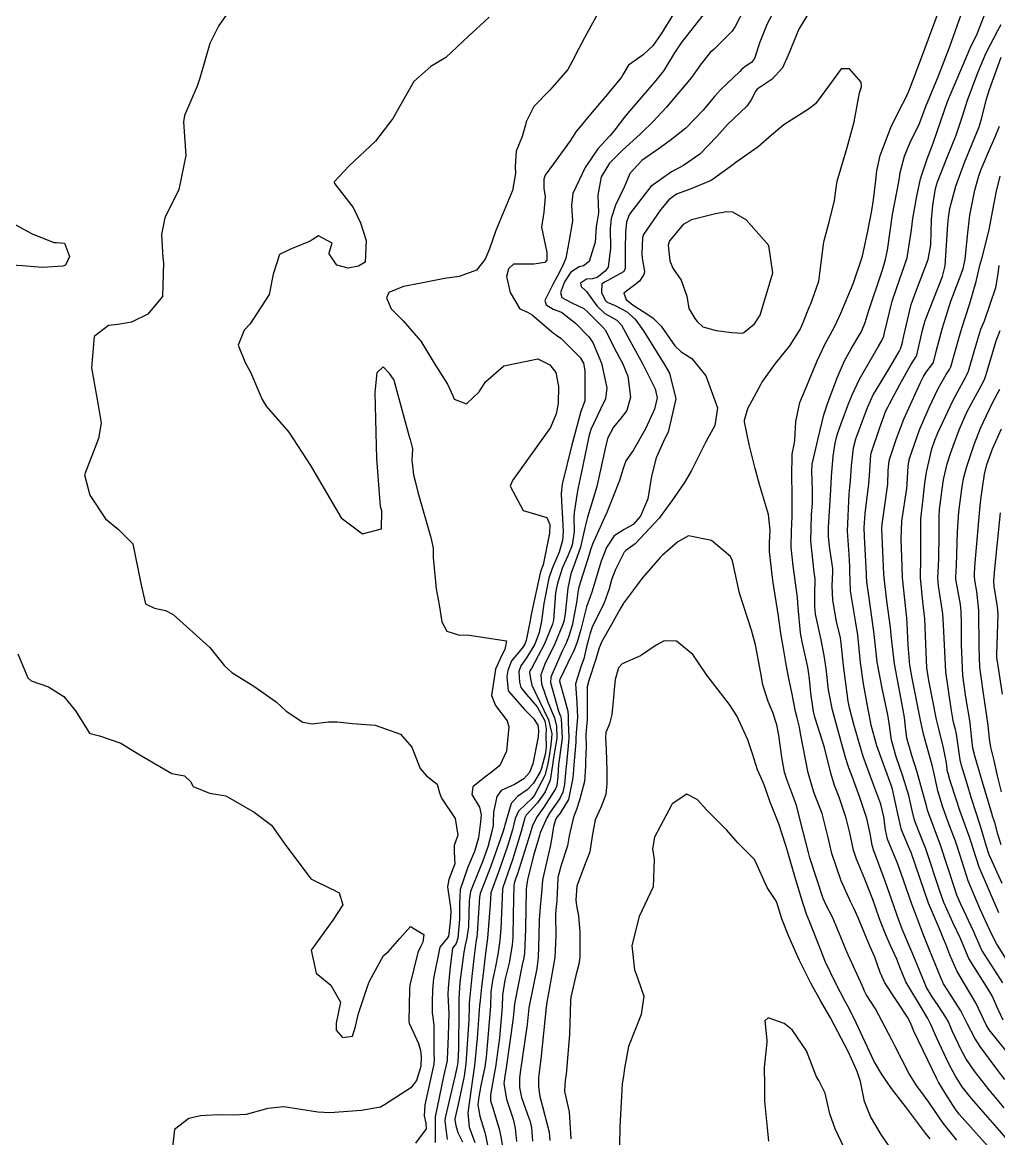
# Model space of a CAD drawing. Header units: feet. Extents: x 1313709 to 1317500, y 405869 to 411659.
# Drawn here: x 1315436.4 to 1315703.2, y 408267.1 to 408572.3 of the extents above; entities that cross this region are included whole.
import ezdxf

# ---------------------------------------------------------------- set-up
doc = ezdxf.new("R2010")
doc.units = ezdxf.units.FT
doc.layers.add('C-TOPO-MAJR', color=32, linetype='CONTINUOUS')

msp = doc.modelspace()

# ---------------------------------------------------------------- linework, layer by layer
at = {"layer": 'C-TOPO-MAJR'}
for points in [[(1315499.2, 408584.36), (1315490.15, 408571.44), (1315487.65, 408566.5), (1315484.91, 408557.02), (1315484.16, 408554.81), (1315480.69, 408546.82), (1315480.44, 408545.06), (1315481.11, 408535.87), (1315479.15, 408526.54), (1315475.38, 408518.82), (1315474.44, 408514.24), (1315474.79, 408507.88), (1315474.96, 408506.49), (1315474.69, 408497.28), (1315470.72, 408492.49), (1315466.21, 408490.26), (1315462.5, 408489.66), (1315459.97, 408489.36), (1315456.01, 408486.35), (1315455.28, 408477.82), (1315457.18, 408467.61), (1315457.99, 408462.66), (1315457.21, 408458.45), (1315453.44, 408448.57), (1315454.86, 408443), (1315459.15, 408436.55), (1315462.72, 408433.58), (1315466.58, 408429.72), (1315468.81, 408418.89), (1315470.08, 408413.29), (1315472.53, 408412.11), (1315475.5, 408411.48), (1315477.65, 408410.37), (1315487.68, 408401.36), (1315491.69, 408396.37), (1315493.67, 408394.47), (1315499.71, 408390.82), (1315505.82, 408386.48), (1315508.53, 408383.96), (1315513.07, 408380.91), (1315515.59, 408380.51), (1315520.1, 408381.01), (1315522.45, 408381), (1315526.65, 408380.61), (1315532.82, 408380.09), (1315539.78, 408377.62), (1315542.87, 408374.13), (1315545.15, 408368.27), (1315546.89, 408366.28), (1315549.75, 408363.96), (1315550.43, 408361.58), (1315550.93, 408360.17), (1315554.69, 408354.56), (1315555.4, 408350.03), (1315554.39, 408347.18), (1315554.45, 408345.44), (1315554.59, 408342.24), (1315552.94, 408337.95), (1315552.57, 408335.93), (1315553.38, 408330.29), (1315553.46, 408329.12), (1315553.3, 408326.33), (1315552.89, 408322.44), (1315552.61, 408321.98), (1315550.47, 408319.38), (1315548.78, 408310.88), (1315548.52, 408307.8), (1315548.37, 408304.52), (1315548.37, 408301.43), (1315548.54, 408300.28), (1315548.89, 408298), (1315548.89, 408289.98), (1315548.93, 408288.96), (1315548.84, 408287.39), (1315546.37, 408276.34), (1315546.22, 408273.34), (1315546.7, 408271.3), (1315546.74, 408269.77), (1315543.81, 408265.82)], [(1315596.12, 408579.2), (1315590.74, 408569.4), (1315588.46, 408565.09), (1315586.77, 408561.72), (1315585.51, 408559.37), (1315580.52, 408553.71), (1315576.17, 408549.28), (1315574.08, 408545.09), (1315573.94, 408544.23), (1315573.03, 408541.1), (1315571.34, 408537.09), (1315571.06, 408532.82), (1315571.17, 408530.94), (1315570.32, 408526.27), (1315567.58, 408519.72), (1315565.78, 408515.4), (1315564.11, 408510.32), (1315562.9, 408507.53), (1315560.52, 408504.55), (1315555.79, 408502.77), (1315551.74, 408502.23), (1315545.41, 408501), (1315540.59, 408500), (1315536.54, 408498.44), (1315535.93, 408496.91), (1315537.21, 408493.93), (1315540.52, 408490.66), (1315545.3, 408485.07), (1315548.43, 408480), (1315549.36, 408478.37), (1315552.59, 408473.33), (1315554.11, 408469.93), (1315554.42, 408469.28), (1315557.82, 408467.93), (1315561.26, 408471.27), (1315562.97, 408473.97), (1315567.95, 408478.35), (1315577.28, 408480.3), (1315580.58, 408478.66), (1315582.17, 408476.55), (1315582.94, 408472.69), (1315582.82, 408468.02), (1315582.28, 408465.23), (1315580.7, 408461.49), (1315570.32, 408447.01), (1315569.76, 408445.45), (1315573.31, 408438.82), (1315579.75, 408436.91), (1315580.57, 408434.94), (1315580.45, 408432.59), (1315578.7, 408423.93), (1315578.2, 408422.55), (1315577.9, 408421.68), (1315575.44, 408410.36), (1315575.06, 408408.27), (1315574.09, 408403.25), (1315573.74, 408402.28), (1315573, 408401.17), (1315570.11, 408397.73), (1315569.04, 408395.1), (1315568.78, 408393.41), (1315569.2, 408389.47), (1315573.71, 408384.28), (1315576.13, 408381.96), (1315577.23, 408380.14), (1315577.44, 408378.71), (1315577.37, 408376.91), (1315575.94, 408369.53), (1315574.98, 408367.21), (1315573.48, 408365.45), (1315570.9, 408363.88), (1315567.3, 408362.24), (1315566.04, 408360.63), (1315565.14, 408356.35), (1315565.06, 408353.56), (1315565.03, 408352.76), (1315564.73, 408351.02), (1315563.57, 408346.83), (1315562.17, 408342.72), (1315561.54, 408341.23), (1315558.87, 408334.62), (1315558.54, 408332.12), (1315558.33, 408325.11), (1315557.89, 408321.98), (1315557.4, 408319.96), (1315557.01, 408318.1), (1315556, 408309.81), (1315555.67, 408305.34), (1315555.7, 408303.12), (1315555.72, 408302.31), (1315555.57, 408291.76), (1315555.37, 408287.99), (1315555.22, 408286.89), (1315554.66, 408284.46), (1315551.91, 408272.77), (1315551.88, 408271.91), (1315552.5, 408266.82)], [(1315642.21, 408576.12), (1315639.93, 408571.89), (1315637.98, 408566.87), (1315636.48, 408562.41), (1315635.64, 408561.32), (1315634.23, 408560.41), (1315633.02, 408559.44), (1315632.43, 408558.8), (1315627.21, 408553.81), (1315625.54, 408552.03), (1315622.49, 408548.22), (1315617.76, 408543.31), (1315613.43, 408539.94), (1315610.13, 408537.62), (1315605.7, 408534.46), (1315602.38, 408530.93), (1315601.17, 408527.87), (1315600.9, 408527.18), (1315598.5, 408522.28), (1315597.35, 408518.68), (1315597.08, 408515.9), (1315597.1, 408510.49), (1315596.46, 408505.37), (1315595.69, 408504.26), (1315593.51, 408502.51), (1315592.15, 408502.15), (1315590.55, 408502.07), (1315588.91, 408500.99), (1315589.09, 408500.07), (1315590.56, 408498.72), (1315593.4, 408494.8), (1315595.6, 408492.7), (1315598.84, 408490.88), (1315600.18, 408489.47), (1315602.94, 408484.27), (1315606, 408478.82), (1315609.36, 408472.07), (1315609.92, 408469.63), (1315609.2, 408466.48), (1315606.72, 408461.09), (1315603.31, 408455.22), (1315601.32, 408452.37), (1315600.58, 408450.33), (1315599.62, 408447.04), (1315596.14, 408438.25), (1315595.52, 408436.86), (1315592.19, 408429.56), (1315591.69, 408428.04), (1315591.31, 408426.74), (1315588.51, 408417.82), (1315588.24, 408416.52), (1315587.9, 408414.09), (1315586.62, 408407.37), (1315585.68, 408404.22), (1315584.91, 408402.37), (1315583.94, 408400.39), (1315580.81, 408393.23), (1315580.74, 408391.77), (1315582.95, 408383.94), (1315583.47, 408382.59), (1315583.68, 408381.86), (1315583.93, 408376.6), (1315583.18, 408371.24), (1315582.99, 408369.98), (1315582.95, 408369.49), (1315582.7, 408365.96), (1315582.44, 408363.59), (1315582.14, 408362.68), (1315578.89, 408357.67), (1315577.05, 408355.14), (1315575.86, 408352.72), (1315575.21, 408350.49), (1315571.71, 408339.46), (1315571.29, 408338.26), (1315570.92, 408337.16), (1315570.76, 408336.33), (1315570.5, 408328.32), (1315570.42, 408322.17), (1315570.27, 408319.96), (1315569.44, 408315.12), (1315568.3, 408310.42), (1315567.66, 408306.33), (1315567.51, 408303.1), (1315566.8, 408294.61), (1315565.71, 408286.58), (1315565.45, 408285.21), (1315564.3, 408279.07), (1315564.37, 408277.45), (1315564.98, 408275.54), (1315566.83, 408269.35), (1315567.27, 408267.13), (1315568.07, 408262.1)], [(1315653.47, 408578.58), (1315648.56, 408570.44), (1315645.65, 408563.28), (1315644.11, 408559.8), (1315641.35, 408556.71), (1315637.19, 408554.03), (1315636.8, 408553.58), (1315635.51, 408550.88), (1315634.34, 408549.35), (1315629.09, 408544.32), (1315626.21, 408541.05), (1315621.55, 408536.23), (1315617.08, 408533.1), (1315613.79, 408531.42), (1315608.13, 408527.34), (1315602.33, 408519.78), (1315601.54, 408517.76), (1315601.21, 408514.93), (1315601.15, 408510.29), (1315601.13, 408504.87), (1315600.67, 408504.08), (1315597.85, 408502.51), (1315596.42, 408501.73), (1315595.49, 408501.21), (1315594.76, 408500.68), (1315594.64, 408498.44), (1315595.63, 408496.34), (1315596.26, 408495.75), (1315598.45, 408494.86), (1315601.54, 408493.23), (1315603.91, 408491.13), (1315606.17, 408487.9), (1315611.98, 408478.57), (1315613.23, 408476.35), (1315614.95, 408469.36), (1315612.87, 408460.24), (1315612.02, 408458.46), (1315609.62, 408453.19), (1315608.31, 408448.19), (1315607.32, 408441.96), (1315605.35, 408437.21), (1315603.33, 408435.01), (1315600.87, 408433.64), (1315598.12, 408431.84), (1315596.02, 408428.7), (1315594.58, 408424.95), (1315592.05, 408416.48), (1315591.57, 408415.19), (1315590.6, 408412.46), (1315588.98, 408406.23), (1315588.05, 408402.85), (1315587.23, 408400.68), (1315585.47, 408397.18), (1315583.26, 408392.59), (1315583.23, 408392.12), (1315584.36, 408387.96), (1315585.48, 408383.93), (1315585.55, 408382.62), (1315585.58, 408381.04), (1315585.73, 408376.58), (1315585.5, 408373.44), (1315585.07, 408369.62), (1315584.94, 408368.09), (1315584.57, 408363.86), (1315584.14, 408361.77), (1315583.25, 408360.09), (1315580.69, 408356.35), (1315579.73, 408354.82), (1315577.94, 408350.69), (1315577.71, 408349.97), (1315576.18, 408344.73), (1315574.49, 408337.91), (1315574.32, 408337.18), (1315574.17, 408336.23), (1315574.1, 408335.16), (1315573.94, 408324.46), (1315573.59, 408317.7), (1315573.35, 408316.11), (1315573.02, 408314.63), (1315570.94, 408303.94), (1315570.83, 408302.89), (1315570.57, 408299.99), (1315568.63, 408286.45), (1315568.23, 408284.16), (1315568.02, 408282.14), (1315568.67, 408277.91), (1315570.49, 408272.43), (1315571.09, 408269.97), (1315571.42, 408266.29)], [(1315706.94, 408265.16), (1315702.82, 408270.01), (1315695.79, 408278.03), (1315693.27, 408281.26), (1315691.38, 408284.19), (1315689.61, 408287.51), (1315686.3, 408294.58), (1315684.64, 408298.27), (1315683.86, 408299.9), (1315682.39, 408302.37), (1315677.84, 408309.9), (1315676.18, 408313.93), (1315675.34, 408316.17), (1315673.57, 408320.04), (1315672.37, 408322.82), (1315671.84, 408324.12), (1315670.64, 408327.14), (1315669.61, 408330.07), (1315668.79, 408332.46), (1315666.63, 408338.05), (1315664.32, 408343.47), (1315663.51, 408345.94), (1315662.52, 408350.71), (1315661.55, 408354.68), (1315659.6, 408360.46), (1315658.37, 408363.62), (1315657.34, 408366.97), (1315655.57, 408374.04), (1315653.01, 408382.27), (1315652.58, 408383.82), (1315651.88, 408388.83), (1315651.48, 408392.82), (1315651.26, 408394.76), (1315651.07, 408395.94), (1315649.53, 408402.93), (1315649.09, 408405.36), (1315648.44, 408412.29), (1315648.21, 408415.04), (1315647.02, 408423.68), (1315646.51, 408428.8), (1315646.57, 408433.18), (1315646.75, 408437.16), (1315646.78, 408443.64), (1315646.65, 408448), (1315646.76, 408454.2), (1315647.4, 408457.33), (1315647.53, 408458.06), (1315647.75, 408463.13), (1315648.91, 408468.33), (1315650.3, 408471.8), (1315653.63, 408479.73), (1315655.81, 408484.34), (1315658.26, 408488.84), (1315658.99, 408490.38), (1315660.04, 408492.78), (1315663.46, 408500.78), (1315665.8, 408507.75), (1315666.06, 408508.77), (1315667.39, 408514.76), (1315668.53, 408520.86), (1315669.02, 408523.78), (1315669.64, 408529.06), (1315669.89, 408531.67), (1315670.82, 408535.84), (1315673.7, 408543.56), (1315676.31, 408548.73), (1315677.56, 408551.05), (1315678.64, 408553.44), (1315680.33, 408557.75), (1315683.14, 408565.31), (1315687.95, 408578.43)], [(1315704.7, 408275.54), (1315700.61, 408280.38), (1315696.63, 408285.48), (1315694.23, 408288.95), (1315692.92, 408291.31), (1315690.5, 408296.59), (1315689.47, 408298.97), (1315688.87, 408300.09), (1315686.64, 408303.45), (1315685.02, 408305.85), (1315683.51, 408308.37), (1315682.89, 408309.76), (1315679.72, 408317.5), (1315676.79, 408324.32), (1315675.42, 408328.06), (1315674.56, 408330.73), (1315672.2, 408337.43), (1315668.98, 408346), (1315668.61, 408347.28), (1315668.06, 408350.52), (1315667.19, 408354.61), (1315665.29, 408360.36), (1315663.14, 408366.05), (1315662.28, 408368.45), (1315661.39, 408371.26), (1315657.76, 408384.21), (1315656.72, 408389.8), (1315656.03, 408395.59), (1315655.56, 408399.17), (1315654.74, 408403.44), (1315653.19, 408410.46), (1315652.94, 408412.66), (1315652.94, 408415.96), (1315653.07, 408419.83), (1315653.06, 408420.12), (1315652.79, 408421.96), (1315651.88, 408430.4), (1315652.09, 408437.59), (1315652.29, 408440.77), (1315652.3, 408444.44), (1315652.13, 408449.49), (1315652.27, 408451.51), (1315652.98, 408454.61), (1315653.79, 408458.08), (1315655.47, 408464.95), (1315656.53, 408468.2), (1315659.1, 408475.1), (1315661.07, 408479.76), (1315662.86, 408483.01), (1315665.49, 408487.27), (1315665.72, 408487.73), (1315666.68, 408490.18), (1315667.56, 408492.95), (1315671.43, 408504.59), (1315672.3, 408507.4), (1315672.78, 408510.02), (1315674.22, 408519.74), (1315675.91, 408528.63), (1315676.15, 408530.38), (1315676.27, 408531.23), (1315677.46, 408535.7), (1315678.93, 408539.25), (1315681.54, 408544.63), (1315683.43, 408549.52), (1315683.74, 408550.34), (1315686.76, 408557.62), (1315689.85, 408565.65), (1315691.44, 408570.05), (1315694.14, 408577.69)], [(1315563.97, 408573.68), (1315560.47, 408570.41), (1315558.29, 408568.52), (1315552.15, 408562.69), (1315548.08, 408560.21), (1315543.41, 408556.05), (1315537.66, 408546.02), (1315532.96, 408539.75), (1315525.74, 408533.08), (1315521.66, 408528.63), (1315521.73, 408528.16), (1315526.83, 408521.63), (1315528.82, 408517.48), (1315530.38, 408512.61), (1315530.13, 408506.71), (1315528.24, 408505.61), (1315525.43, 408505.04), (1315522.35, 408505.88), (1315520.29, 408508.96), (1315520.33, 408509.61), (1315521.1, 408511.87), (1315517.31, 408513.94), (1315515.58, 408512.78), (1315515.11, 408512.42), (1315510.16, 408510.39), (1315509.47, 408510.19), (1315506.69, 408508.79), (1315504.95, 408503.4), (1315503.83, 408497.85), (1315498.67, 408489.81), (1315497.07, 408488.09), (1315495.37, 408484.03), (1315497.3, 408479.25), (1315498.77, 408476.64), (1315501.97, 408469.19), (1315503.06, 408467.37), (1315509.21, 408460.22), (1315515.18, 408451.07), (1315523.58, 408436.76), (1315529.35, 408432.42), (1315534.6, 408433.82), (1315534.61, 408438.72), (1315534.3, 408439.87), (1315533.24, 408453.04), (1315533.23, 408456.44), (1315532.85, 408471.06), (1315533.41, 408476.52), (1315534.97, 408478.05), (1315535.32, 408477.8), (1315536.5, 408476.49), (1315537.89, 408474.48), (1315542.1, 408459.07), (1315542.35, 408458.26), (1315542.99, 408455.62), (1315542.89, 408452.55), (1315543.29, 408448.54), (1315543.82, 408446.43), (1315544.52, 408443.86), (1315548.06, 408431.38), (1315548.7, 408428.47), (1315548.72, 408427.97), (1315548.71, 408425.99), (1315549.46, 408417.4), (1315550.36, 408412.99), (1315551.08, 408408.4), (1315552.37, 408405.79), (1315555.88, 408404.69), (1315557.97, 408404.78), (1315568.69, 408403.16), (1315568.29, 408400.78), (1315567.4, 408399.22), (1315565.75, 408395.4), (1315565.58, 408394.83), (1315564.66, 408388.27), (1315565.71, 408385.46), (1315568.86, 408381.28), (1315569.37, 408379.69), (1315568.75, 408373.01), (1315566.9, 408369.05), (1315564.56, 408367.15), (1315562.76, 408365.89), (1315559.5, 408363.24), (1315559.26, 408361.18), (1315561.36, 408357.74), (1315561.79, 408355.63), (1315561.64, 408353.65), (1315561.02, 408349.28), (1315560.01, 408345.56), (1315558.15, 408341.32), (1315556.03, 408335.21), (1315555.85, 408331.17), (1315555.91, 408327.11), (1315555.39, 408321.86), (1315554.94, 408320.43), (1315554.58, 408319.99), (1315553.98, 408319.14), (1315553.26, 408313.27), (1315552.76, 408308.22), (1315552.71, 408306.58), (1315552.9, 408302.81), (1315552.92, 408301.46), (1315552.74, 408295.11), (1315552.46, 408288.82), (1315552.46, 408288.47), (1315552.43, 408287.94), (1315551.5, 408284.05), (1315549.18, 408273.04), (1315549.19, 408271.59), (1315549.2, 408266.03)], [(1315614.38, 408574.6), (1315610.95, 408569.1), (1315608.67, 408565.88), (1315606.04, 408563.37), (1315602.03, 408560.55), (1315600.56, 408558.13), (1315600.13, 408557.24), (1315595.88, 408552.07), (1315592.54, 408548.21), (1315587.75, 408542.42), (1315586.09, 408539.86), (1315581.53, 408533.59), (1315579.28, 408530.5), (1315578.95, 408529.41), (1315578.93, 408526.96), (1315579.24, 408524.55), (1315578.92, 408520.4), (1315578.25, 408516.24), (1315579.76, 408509.35), (1315579.73, 408507.24), (1315579.23, 408506.59), (1315576.14, 408506.18), (1315570.65, 408506.12), (1315569.28, 408504.89), (1315568.67, 408502.78), (1315569.69, 408498.4), (1315572.38, 408493.98), (1315574.46, 408493), (1315575.74, 408492.3), (1315581.59, 408487.28), (1315582.34, 408486.78), (1315583.61, 408485.79), (1315584.89, 408484.55), (1315588.84, 408480.67), (1315589.72, 408479.07), (1315590.09, 408476.98), (1315590.09, 408468.77), (1315589.78, 408467.79), (1315588.99, 408465.9), (1315587.38, 408459.78), (1315586.6, 408456.75), (1315583.88, 408446.03), (1315583.64, 408443.49), (1315583.7, 408441.25), (1315584.03, 408436.62), (1315584.2, 408432.98), (1315584.06, 408430.57), (1315583.14, 408427.4), (1315581.17, 408422.91), (1315580.27, 408420.3), (1315578.89, 408413.4), (1315578.24, 408408.54), (1315577.62, 408405.45), (1315576.42, 408402.3), (1315574.2, 408398.53), (1315572.6, 408396.36), (1315572.12, 408394.82), (1315572.27, 408391.85), (1315572.63, 408390.38), (1315574.2, 408388.46), (1315577.07, 408385.09), (1315579.17, 408381.3), (1315579.52, 408379.12), (1315579.49, 408377.25), (1315579.58, 408374.28), (1315579.37, 408372.48), (1315578.3, 408368.39), (1315577.93, 408367.35), (1315576.13, 408364.29), (1315574.4, 408362.4), (1315571.7, 408360.57), (1315570, 408358.68), (1315568.23, 408352.81), (1315568.05, 408352.01), (1315567.69, 408350.86), (1315564.43, 408341.61), (1315562.5, 408336.66), (1315561.54, 408334.06), (1315561.38, 408333.12), (1315560.73, 408323.14), (1315560.58, 408322.11), (1315560.47, 408321.47), (1315559.79, 408316.36), (1315559.21, 408311.39), (1315558.51, 408304.15), (1315558.5, 408303.43), (1315558.51, 408303.16), (1315558.41, 408299.54), (1315557.63, 408287.53), (1315557.16, 408284.14), (1315555.47, 408276.4), (1315554.6, 408272.51), (1315554.59, 408272.23), (1315554.85, 408270.69), (1315555.45, 408268.78), (1315556.72, 408266.19)], [(1315623.45, 408575.56), (1315618.72, 408569.54), (1315616.42, 408566.64), (1315614.63, 408563.95), (1315611.67, 408559.09), (1315609.56, 408556.33), (1315605.61, 408551.85), (1315601.23, 408546.71), (1315598.02, 408542.48), (1315596.93, 408541.26), (1315593.7, 408537.72), (1315590.23, 408532.59), (1315586.85, 408525.47), (1315586.48, 408522.23), (1315586.78, 408518.04), (1315585.79, 408512.19), (1315584.92, 408507.78), (1315584.22, 408505.94), (1315582.56, 408502.82), (1315581.36, 408500.62), (1315579.19, 408496.22), (1315579.52, 408495.06), (1315581.48, 408493.86), (1315583.71, 408492.99), (1315587.54, 408490.02), (1315591.2, 408486.27), (1315592.34, 408484.74), (1315594.66, 408479.12), (1315596.09, 408472.3), (1315595.72, 408469.35), (1315594.28, 408466.35), (1315591.79, 408460.93), (1315591.25, 408459.01), (1315589.15, 408448.89), (1315588.32, 408445.08), (1315588.15, 408444.22), (1315587.19, 408438.3), (1315587.15, 408436.85), (1315587.24, 408433.05), (1315586.7, 408429.34), (1315585.47, 408426.37), (1315583.99, 408423.26), (1315582.62, 408418.93), (1315582.14, 408416.26), (1315581.53, 408408.82), (1315581.3, 408407.73), (1315579.1, 408402.32), (1315575.51, 408395.61), (1315575.1, 408394.98), (1315574.99, 408394.56), (1315575.3, 408392.78), (1315575.67, 408391.04), (1315576.42, 408389.29), (1315580.17, 408381.6), (1315581.07, 408377.75), (1315581.05, 408376.62), (1315580.84, 408374.76), (1315580.34, 408371.62), (1315579.91, 408369.14), (1315579.16, 408366.32), (1315576.4, 408360.99), (1315575.67, 408360.04), (1315574.13, 408358.64), (1315571.95, 408356.61), (1315571.09, 408354.56), (1315570.38, 408351.52), (1315569.02, 408347.08), (1315566.71, 408340.5), (1315564.44, 408334.32), (1315564.41, 408334.17), (1315564.26, 408331.12), (1315563.49, 408321.9), (1315562.99, 408317.77), (1315562.59, 408314.61), (1315562.4, 408312.95), (1315561.88, 408308.52), (1315561.48, 408304.82), (1315561.37, 408303.49), (1315560.66, 408294.52), (1315559.96, 408287.05), (1315559.11, 408281.37), (1315558.11, 408274.13), (1315558.48, 408270.25), (1315559.45, 408267.76), (1315560.08, 408266.02)], [(1315633.64, 408575.89), (1315631.21, 408571.14), (1315630.38, 408569.85), (1315625.34, 408564.82), (1315624.41, 408563.98), (1315621.87, 408560.9), (1315619.28, 408557.14), (1315612.47, 408549.08), (1315608.67, 408545.07), (1315605.7, 408542.16), (1315605.21, 408541.69), (1315600.39, 408537.36), (1315596.84, 408533.75), (1315594.59, 408530.04), (1315593.7, 408525), (1315593.87, 408520.16), (1315593.39, 408517.41), (1315593.26, 408516.45), (1315592.95, 408512.15), (1315591.32, 408506.89), (1315589.72, 408505.68), (1315588.57, 408505.4), (1315586.31, 408503.96), (1315584.57, 408501.29), (1315583.5, 408498.4), (1315583.84, 408497.08), (1315584.67, 408496.56), (1315586.55, 408495.62), (1315589.81, 408494.07), (1315590.89, 408493.08), (1315594.82, 408489.1), (1315595.64, 408488.19), (1315598.87, 408481.93), (1315599.59, 408480.51), (1315600.38, 408479.06), (1315601.84, 408475.5), (1315602.64, 408469.75), (1315601.62, 408466.1), (1315600.09, 408464.1), (1315597.94, 408461.63), (1315596.34, 408458.45), (1315595.65, 408455.8), (1315593.36, 408445.36), (1315592.53, 408442.35), (1315590.82, 408436.94), (1315590.12, 408434.05), (1315588.9, 408428.76), (1315587.44, 408424.65), (1315586.25, 408421.5), (1315585.43, 408417.57), (1315584.7, 408410.52), (1315584.36, 408408.46), (1315584.06, 408407.45), (1315581.94, 408402.34), (1315579.15, 408396.8), (1315578.14, 408393.92), (1315578.24, 408391.41), (1315579.98, 408386.37), (1315581.82, 408382.09), (1315582.41, 408379.86), (1315582.44, 408376.61), (1315581.64, 408371.66), (1315581.44, 408370.66), (1315581.33, 408369.81), (1315580.63, 408365.1), (1315579.31, 408361.85), (1315577.21, 408358.91), (1315574.1, 408355.49), (1315573.71, 408354.81), (1315572.75, 408351.02), (1315570.36, 408343.28), (1315569, 408339.38), (1315567.69, 408335.74), (1315567.59, 408335.25), (1315567.17, 408324.5), (1315566.91, 408321.34), (1315566.36, 408317.41), (1315565.73, 408314.17), (1315564.86, 408310.35), (1315564.47, 408307.13), (1315564.32, 408303.3), (1315563.13, 408289.35), (1315562.78, 408286.71), (1315562.7, 408286.25), (1315561.71, 408281.58), (1315561.11, 408278.52), (1315560.92, 408276.33), (1315561.42, 408273.26), (1315562.78, 408268.76), (1315562.96, 408268), (1315564.63, 408259.84)], [(1315704.88, 408283.27), (1315702.5, 408286.33), (1315698.14, 408292.3), (1315696.66, 408294.55), (1315694.63, 408298.57), (1315692.89, 408302.02), (1315689.28, 408307.53), (1315688.14, 408309.4), (1315687.51, 408310.82), (1315684.22, 408318.85), (1315682.54, 408322.97), (1315680.35, 408328.77), (1315679.47, 408331.2), (1315677.22, 408337.71), (1315675.6, 408342.38), (1315674.38, 408345.24), (1315672.78, 408348.97), (1315672.24, 408351.51), (1315671.81, 408355.05), (1315670.99, 408358.49), (1315668.85, 408364.35), (1315666.21, 408371.57), (1315663.61, 408380.32), (1315662.43, 408384.83), (1315662.07, 408386.72), (1315660.8, 408396.42), (1315660.2, 408402.5), (1315659.97, 408403.96), (1315658.88, 408408.49), (1315657.84, 408414.29), (1315657.7, 408418.2), (1315657.88, 408422.03), (1315657.84, 408422.98), (1315656.98, 408428.98), (1315656.68, 408431.83), (1315656.73, 408434.26), (1315657.38, 408444.32), (1315657.56, 408448.14), (1315658, 408453.64), (1315658.56, 408457.21), (1315659.11, 408459.45), (1315660.19, 408462.62), (1315661.06, 408465.07), (1315662.14, 408467.94), (1315663.14, 408470.41), (1315665.18, 408474.74), (1315670.31, 408483.53), (1315671.2, 408485.12), (1315671.78, 408486.49), (1315672.04, 408487.34), (1315674.1, 408496.05), (1315675.36, 408499.77), (1315678.19, 408507.92), (1315679.34, 408515.54), (1315679.72, 408518.66), (1315680.82, 408524.77), (1315681.85, 408529.45), (1315683.67, 408534.97), (1315684.6, 408537.28), (1315685.34, 408539.21), (1315688.37, 408548.21), (1315689.25, 408550.66), (1315694.65, 408563.5), (1315695.43, 408565.17), (1315697.29, 408569.1), (1315699.45, 408574.47)], [(1315706.72, 408289.22), (1315700.57, 408296.79), (1315699.75, 408298.18), (1315697.08, 408304.03), (1315695.07, 408307.37), (1315691.73, 408312.98), (1315689.86, 408317.35), (1315688.74, 408320.22), (1315688.15, 408321.66), (1315687.27, 408323.77), (1315684.07, 408331.43), (1315680.53, 408341.56), (1315679.3, 408345.34), (1315678.6, 408346.96), (1315676.69, 408351.51), (1315675.62, 408355.92), (1315674.18, 408362.61), (1315673.74, 408364.03), (1315672.1, 408368.42), (1315669.87, 408374.47), (1315668.39, 408380.09), (1315667.74, 408383.55), (1315667.57, 408384.4), (1315666.23, 408391.42), (1315665.41, 408397.22), (1315665.08, 408400.96), (1315664.74, 408404.72), (1315664.2, 408408.08), (1315662.72, 408416.87), (1315662.54, 408422.31), (1315662.56, 408423.48), (1315662.35, 408426.8), (1315661.93, 408433.18), (1315662.32, 408443.4), (1315662.62, 408446.14), (1315662.68, 408446.91), (1315662.95, 408451.02), (1315663.54, 408455.98), (1315664.16, 408458.4), (1315667.33, 408467), (1315669.02, 408470.65), (1315669.5, 408471.46), (1315673.77, 408478.34), (1315676, 408482.29), (1315676.35, 408482.99), (1315676.79, 408484.36), (1315677.3, 408486.59), (1315679.32, 408495.11), (1315680.81, 408499.29), (1315683.96, 408507.45), (1315684.62, 408511.44), (1315684.89, 408518.36), (1315685.24, 408522.16), (1315685.98, 408526.88), (1315686.49, 408528.64), (1315689.26, 408535.63), (1315691.55, 408541.43), (1315693.37, 408546.89), (1315694.67, 408550.97), (1315697.62, 408558.77), (1315699.79, 408563.9), (1315702.99, 408570.01), (1315703.88, 408571.64)], [(1315704.42, 408299.43), (1315703.07, 408302.35), (1315701.43, 408306.11), (1315700.81, 408307.21), (1315695.09, 408316.34), (1315693.82, 408319.15), (1315692.79, 408321.76), (1315690.72, 408326.19), (1315688.25, 408331.65), (1315687, 408335.04), (1315683.28, 408346.34), (1315681.31, 408351.35), (1315680.22, 408354.17), (1315679.58, 408356.82), (1315678.64, 408360.86), (1315676.98, 408366.13), (1315675.16, 408371.43), (1315673.89, 408376.05), (1315673.44, 408379.36), (1315673.13, 408381.88), (1315672.91, 408382.97), (1315671.49, 408389.74), (1315670.03, 408397.37), (1315669.7, 408399.96), (1315669.12, 408405.73), (1315667.6, 408416.17), (1315667.15, 408419.22), (1315667.09, 408421.03), (1315667.1, 408421.42), (1315666.56, 408431.66), (1315666.45, 408434.18), (1315666.68, 408438.02), (1315667.72, 408446.05), (1315667.91, 408448.33), (1315668.25, 408454.02), (1315668.33, 408454.44), (1315670.71, 408461.46), (1315672.37, 408466.09), (1315672.88, 408467.08), (1315673.41, 408467.97), (1315676.22, 408473.21), (1315679.22, 408478.65), (1315680.69, 408480.88), (1315680.87, 408481.27), (1315682.37, 408488.07), (1315683.15, 408490.78), (1315687.82, 408502.74), (1315688.57, 408505.67), (1315689.35, 408517), (1315689.45, 408518.79), (1315689.83, 408521.39), (1315691.5, 408527.47), (1315693.9, 408533.98), (1315697.87, 408543.69), (1315698.46, 408545.54), (1315699.88, 408551.26), (1315700.69, 408553.87), (1315703.84, 408562.72)], [(1315701.66, 408263.42), (1315692.44, 408273.74), (1315691.29, 408275.22), (1315688.74, 408279.27), (1315686.79, 408282.5), (1315686.2, 408283.59), (1315685.11, 408285.86), (1315680.02, 408296.47), (1315679.29, 408298.27), (1315678.48, 408300.02), (1315675.26, 408304.81), (1315672.08, 408309.65), (1315670.85, 408312.5), (1315669.34, 408316.65), (1315668.2, 408319.33), (1315667.18, 408321.74), (1315664.8, 408327.41), (1315664.08, 408329.07), (1315663.58, 408330.08), (1315662.77, 408331.7), (1315660.16, 408337.57), (1315657.61, 408345.06), (1315656.5, 408349.81), (1315654.93, 408355.97), (1315653.42, 408359.88), (1315652.66, 408361.83), (1315651.15, 408367.12), (1315649.03, 408377.8), (1315648.74, 408379.6), (1315648.13, 408382.13), (1315647.68, 408383.88), (1315646.64, 408389.01), (1315645.73, 408393.35), (1315645.08, 408397.28), (1315644.42, 408401.11), (1315643.69, 408405.22), (1315643.02, 408409.96), (1315641.51, 408419.69), (1315640.54, 408427.64), (1315640.56, 408429.94), (1315640.74, 408433.45), (1315640.32, 408437.73), (1315637.82, 408445.9), (1315636.67, 408450.25), (1315635.06, 408456.84), (1315633.77, 408463.01), (1315633.76, 408463.49), (1315634.69, 408466.73), (1315638.17, 408473.29), (1315638.48, 408473.78), (1315642.23, 408478.99), (1315646.18, 408483.81), (1315648.93, 408488.28), (1315649.62, 408489.78), (1315651.54, 408494.55), (1315651.88, 408495.35), (1315654.08, 408501.53), (1315655.35, 408511.56), (1315655.48, 408512.58), (1315656.94, 408518.04), (1315658.36, 408523.6), (1315658.78, 408527.03), (1315659.04, 408528.81), (1315661.76, 408538.06), (1315663.74, 408545.07), (1315665.21, 408552.96), (1315665.69, 408554.59), (1315665.66, 408555.94), (1315662.4, 408559.56), (1315660.16, 408559.55), (1315658.01, 408556.52), (1315653.15, 408550.02), (1315651.28, 408548.55), (1315644.51, 408544.26), (1315641.15, 408541.45), (1315637.44, 408538.26), (1315631.41, 408533.99), (1315629.81, 408532.77), (1315624.6, 408529.07), (1315618.93, 408526.68), (1315615.21, 408525.27), (1315613.14, 408523.83), (1315610.83, 408521.04), (1315606.12, 408514.27), (1315605.87, 408513.4), (1315605.7, 408508.98), (1315605.75, 408507.77), (1315606.39, 408504.11), (1315606.27, 408503.32), (1315605.04, 408501.51), (1315603.82, 408500.47), (1315600.77, 408498.22), (1315601.38, 408496.46), (1315603.35, 408494.91), (1315606.03, 408493.17), (1315608.71, 408491.49), (1315610.94, 408489.23), (1315614.68, 408483.79), (1315616.44, 408482.18), (1315619.4, 408480.39), (1315623.19, 408475.63), (1315626.36, 408466.9), (1315625.6, 408462.08), (1315623.12, 408457.36), (1315619.27, 408449.76), (1315617.31, 408446.45), (1315613.88, 408441.48), (1315610.43, 408436.68), (1315603.83, 408429.68), (1315601.29, 408427.84), (1315600.83, 408427.37), (1315598.53, 408422.68), (1315597.43, 408419.83), (1315596.74, 408417.4), (1315595.4, 408413.58), (1315592.11, 408406.89), (1315591.48, 408405.03), (1315591.17, 408403.87), (1315590.58, 408401.51), (1315589.85, 408398.24), (1315589.13, 408396.3), (1315587.61, 408391.44), (1315587.94, 408386.2), (1315588.09, 408382.17), (1315587.72, 408378.01), (1315587.66, 408376.56), (1315587.62, 408375.46), (1315587.15, 408369.27), (1315586.91, 408366.7), (1315586.77, 408365.25), (1315585.67, 408359.83), (1315583.34, 408356.05), (1315582.52, 408355.01), (1315582.23, 408354.52), (1315581.53, 408352.43), (1315580.99, 408348.88), (1315580.61, 408346.95), (1315578.62, 408338.17), (1315578.56, 408337.72), (1315578.26, 408334.24), (1315577.87, 408330.48), (1315577.64, 408326.87), (1315577.56, 408322.65), (1315577.41, 408316.59), (1315577.01, 408313.58), (1315574.9, 408303.3), (1315574.84, 408302.86), (1315574.32, 408298.3), (1315572.51, 408285.83), (1315572.25, 408283.66), (1315572.24, 408281.04), (1315572.77, 408278.36), (1315574.34, 408273.97), (1315575.21, 408271.78), (1315575.59, 408270.03), (1315575.79, 408266.41)], [(1315704.38, 408309.68), (1315698.62, 408318.57), (1315698.11, 408319.59), (1315696.44, 408323.59), (1315692.88, 408331.17), (1315691.8, 408333.68), (1315691.05, 408335.92), (1315687.28, 408347.35), (1315684.1, 408355.87), (1315683.75, 408356.84), (1315683.54, 408357.72), (1315683.22, 408359.07), (1315682.22, 408362.6), (1315680.93, 408367.25), (1315679.45, 408371.86), (1315678.13, 408376.6), (1315677.72, 408379.57), (1315677.45, 408382.24), (1315676.71, 408386.2), (1315674.7, 408396.91), (1315673.84, 408404.71), (1315673.64, 408406.78), (1315672.64, 408414.12), (1315671.9, 408420.4), (1315671.83, 408421.44), (1315671.28, 408433.76), (1315671.34, 408435.1), (1315671.92, 408438.87), (1315672.89, 408445.96), (1315673.04, 408449.73), (1315673.15, 408451.53), (1315673.4, 408452.73), (1315675.27, 408458.53), (1315677.25, 408463.78), (1315681.85, 408473.78), (1315682.65, 408475.41), (1315683.37, 408476.6), (1315685.22, 408479.02), (1315685.35, 408479.26), (1315686.16, 408482.29), (1315687.81, 408488.75), (1315690.15, 408496), (1315692.99, 408503.39), (1315693.53, 408504.93), (1315694.07, 408507.42), (1315694.65, 408513.94), (1315695.3, 408519.55), (1315696.7, 408526.42), (1315697.76, 408530.3), (1315698.5, 408532.35), (1315700.85, 408537.83), (1315702.25, 408540.92), (1315703.4, 408543.88)], [(1315706.05, 408314.86), (1315702.64, 408320.39), (1315701.23, 408323.11), (1315700.19, 408325.46), (1315698.08, 408330.01), (1315694.89, 408337.55), (1315692.66, 408344.44), (1315691.4, 408348.39), (1315689.44, 408353.62), (1315687.93, 408357.69), (1315686.57, 408362.19), (1315685.67, 408366.47), (1315685.05, 408369.2), (1315682.64, 408377.7), (1315681.73, 408381.96), (1315679.57, 408392.95), (1315678.96, 408396.49), (1315678.51, 408401.97), (1315678.24, 408407.93), (1315678.11, 408409.36), (1315676.94, 408420.41), (1315676.8, 408423.57), (1315676.6, 408430.96), (1315676.77, 408435.85), (1315678.1, 408444.86), (1315678.22, 408446.01), (1315678.49, 408450.98), (1315678.87, 408452.98), (1315681.6, 408460.87), (1315684.19, 408466.95), (1315686.7, 408472.19), (1315688.85, 408475.98), (1315689.8, 408477.39), (1315690.13, 408478.06), (1315692.52, 408486.47), (1315693.14, 408488.65), (1315695.21, 408495.16), (1315697.09, 408501.39), (1315697.77, 408504.57), (1315698.06, 408505.79), (1315698.69, 408507.94), (1315700.57, 408515.54), (1315701.51, 408520.45), (1315702.58, 408526.15), (1315703.61, 408530.23)], [(1315634.22, 408518.27), (1315630.6, 408520.36), (1315628.96, 408520.5), (1315625.86, 408519.88), (1315619.23, 408518.3), (1315616.98, 408516.97), (1315613.24, 408512.51), (1315612.91, 408511.37), (1315613.35, 408507.05), (1315614.13, 408505.05), (1315616.47, 408501.77), (1315617.98, 408497.39), (1315618.52, 408494.04), (1315620.2, 408491.29), (1315620.77, 408490.49), (1315622.4, 408489.01), (1315626.04, 408488.02), (1315630.25, 408487.5), (1315633.18, 408487.33), (1315633.61, 408487.44), (1315636.47, 408489.8), (1315637.99, 408492.17), (1315641.45, 408503.8), (1315640.38, 408511.22), (1315634.22, 408518.27)], [(1315433.31, 408517.59), (1315438.89, 408514.55), (1315445.04, 408512.06), (1315445.72, 408512.06), (1315447.97, 408511.92), (1315449.34, 408508.24), (1315448.17, 408505.88), (1315447.49, 408505.64), (1315441.97, 408505.21), (1315436.44, 408505.68), (1315430.11, 408506.02)], [(1315703.25, 408328.85), (1315697.87, 408341.28), (1315695.58, 408348.37), (1315695.13, 408349.79), (1315692.6, 408356.76), (1315690.27, 408363.84), (1315689.87, 408365.19), (1315689.37, 408366.87), (1315689.25, 408367.38), (1315688.9, 408369.78), (1315688.13, 408373.94), (1315686.81, 408379.14), (1315686.25, 408381.66), (1315684.12, 408392.32), (1315683.6, 408395.75), (1315683.39, 408400.04), (1315682.98, 408409.21), (1315682.47, 408413.8), (1315681.87, 408420.42), (1315681.89, 408425.74), (1315681.89, 408428.18), (1315681.96, 408436.57), (1315682.55, 408441.97), (1315683.06, 408446.32), (1315683.45, 408449.26), (1315684.95, 408455.62), (1315685.78, 408458.07), (1315686.58, 408460), (1315690.76, 408468.97), (1315694.23, 408475.37), (1315694.45, 408475.74), (1315694.92, 408476.86), (1315696.51, 408482.25), (1315698.01, 408487.46), (1315698.37, 408488.4), (1315699.35, 408490.67), (1315702.39, 408499.79), (1315703.02, 408503.51), (1315703.36, 408505.8)], [(1315704.11, 408336.83), (1315700.59, 408344.69), (1315699.75, 408347.26), (1315698.54, 408351.62), (1315697.13, 408355.86), (1315695.75, 408360.1), (1315694.57, 408364.09), (1315693.07, 408369.11), (1315692.71, 408370.64), (1315691.64, 408377.66), (1315691.39, 408378.95), (1315690.98, 408380.58), (1315690.81, 408381.37), (1315690.19, 408384.64), (1315688.78, 408394.67), (1315688.16, 408407.52), (1315687.94, 408410.56), (1315686.76, 408418.18), (1315686.57, 408420.43), (1315686.72, 408423.62), (1315686.86, 408425.81), (1315686.9, 408432.25), (1315686.93, 408437.26), (1315687.07, 408439.04), (1315688.01, 408446.64), (1315688.18, 408447.62), (1315689.17, 408451.6), (1315690.11, 408454.65), (1315692.41, 408460.88), (1315694.63, 408465.9), (1315696.32, 408469.1), (1315699, 408473.91), (1315699.44, 408474.9), (1315700.05, 408476.86), (1315702.5, 408485.18), (1315703.6, 408488.01)], [(1315703.9, 408347.39), (1315702.99, 408350.33), (1315702.11, 408353.52), (1315701.65, 408354.96), (1315701.2, 408356.37), (1315699.26, 408362.99), (1315696.76, 408371.35), (1315696.15, 408373.87), (1315695.64, 408377.92), (1315695.37, 408380.86), (1315694.26, 408387.76), (1315693.44, 408393.7), (1315693.04, 408402.1), (1315693.03, 408407.91), (1315692.97, 408411.32), (1315692.78, 408413.07), (1315691.49, 408420.03), (1315691.47, 408420.47), (1315691.67, 408423.75), (1315691.96, 408432.98), (1315692.35, 408438.48), (1315693.18, 408445.36), (1315693.64, 408447.91), (1315694.46, 408450.82), (1315696.54, 408456.85), (1315698.26, 408461.32), (1315701.53, 408468.22), (1315703.54, 408471.97)], [(1315704.01, 408361.88), (1315702.86, 408366.27), (1315701.98, 408370.46), (1315701.06, 408374.1), (1315700.68, 408376.36), (1315700.35, 408380.12), (1315698.92, 408389.42), (1315698.04, 408395.99), (1315697.87, 408401.32), (1315697.8, 408411.43), (1315697.21, 408416.65), (1315696.76, 408419.19), (1315696.64, 408420.56), (1315696.64, 408421.63), (1315696.79, 408424.54), (1315698.18, 408440.2), (1315698.45, 408442.48), (1315698.8, 408445.04), (1315699.36, 408448.78), (1315699.95, 408451.35), (1315701.47, 408455.66), (1315703.93, 408461.12)], [(1315704.27, 408388.57), (1315703.09, 408396.36), (1315702.74, 408398.6), (1315702.69, 408399.44), (1315703.03, 408410.43), (1315702.91, 408412.5), (1315702.01, 408418.14), (1315701.92, 408419.45), (1315702.16, 408422.85), (1315703.66, 408438.15)], [(1315691.76, 408266.66), (1315688.01, 408271.28), (1315684.08, 408277.06), (1315682.23, 408279.7), (1315680.97, 408281.37), (1315678.62, 408284.99), (1315674.8, 408292.44), (1315674.04, 408294.05), (1315669.55, 408302.53), (1315666.99, 408306.46), (1315666.54, 408307.39), (1315666.02, 408308.74), (1315662.07, 408317.32), (1315661.43, 408318.76), (1315660.04, 408322.2), (1315657.75, 408327.63), (1315656.08, 408330.91), (1315655.25, 408332.76), (1315653.46, 408338.27), (1315651.63, 408343.89), (1315651.2, 408345.32), (1315649.74, 408350.96), (1315647.94, 408358.12), (1315647.52, 408359.41), (1315645.3, 408365.29), (1315644.71, 408367.28), (1315643.98, 408371.34), (1315643.17, 408377.34), (1315642.6, 408380.2), (1315641.45, 408383.59), (1315640.24, 408386.59), (1315638.79, 408391.14), (1315638.17, 408394.35), (1315636.77, 408402.06), (1315635.68, 408406.06), (1315632.38, 408416.18), (1315630.44, 408425), (1315629.94, 408426.25), (1315624.74, 408430.61), (1315618.4, 408431.84), (1315615.57, 408430.28), (1315611.37, 408426.57), (1315610.7, 408425.93), (1315605.81, 408420.3), (1315603.46, 408417.16), (1315600.71, 408413.49), (1315599.7, 408411.77), (1315597.45, 408407.61), (1315594.74, 408402.97), (1315594, 408401.23), (1315593.11, 408398.17), (1315591.18, 408392.31), (1315590.75, 408390.6), (1315590.74, 408388.8), (1315590.73, 408381.7), (1315590.46, 408378.65), (1315590.39, 408377.53), (1315590.44, 408374.17), (1315590.31, 408370.32), (1315590.28, 408368.9), (1315590.02, 408364.7), (1315588.7, 408359.63), (1315587.83, 408357.08), (1315587.04, 408354.96), (1315585.88, 408349.89), (1315585.37, 408347.1), (1315583.68, 408341.8), (1315582.76, 408338.44), (1315582.73, 408338.26), (1315582.48, 408332.19), (1315582.23, 408329.67), (1315582.13, 408328.22), (1315582.18, 408322.51), (1315581.89, 408316.6), (1315580.38, 408307.87), (1315579.72, 408304.35), (1315579.56, 408303.02), (1315578.12, 408288.82), (1315577.57, 408284.56), (1315577.49, 408283.83), (1315577.42, 408281.28), (1315577.78, 408278.59), (1315578.56, 408275.87), (1315580.35, 408268.88), (1315580.48, 408267.75), (1315580.54, 408266.53)], [(1315684.45, 408266.99), (1315683.24, 408268.57), (1315677.72, 408275.83), (1315673.96, 408280.79), (1315671.17, 408284.77), (1315669.46, 408287.67), (1315669.19, 408288.2), (1315663.63, 408300.08), (1315662, 408303.25), (1315661.15, 408304.78), (1315658.68, 408309.51), (1315655.89, 408315.31), (1315655.69, 408315.78), (1315655.23, 408316.93), (1315651.62, 408326.23), (1315650.73, 408328.47), (1315649.31, 408332.7), (1315647.53, 408338.7), (1315645.55, 408345.4), (1315645.03, 408347.24), (1315643.15, 408353.15), (1315640.8, 408359.04), (1315639.1, 408363.76), (1315638.22, 408365.9), (1315637.3, 408367.86), (1315635.89, 408372.27), (1315634.65, 408376.12), (1315631.65, 408382.66), (1315629.63, 408385.77), (1315623.42, 408393.78), (1315619.6, 408399.42), (1315615.14, 408403.06), (1315611.8, 408403.2), (1315609.57, 408401.95), (1315605.31, 408399.11), (1315600.31, 408396.89), (1315599.3, 408395.79), (1315598.42, 408392.57), (1315598.1, 408389.97), (1315597.95, 408387.7), (1315597.49, 408383.06), (1315596.84, 408380.5), (1315595.89, 408378.11), (1315595.76, 408376.69), (1315595.97, 408373.47), (1315596.12, 408367.56), (1315596.15, 408364.2), (1315595.85, 408361.12), (1315594.5, 408357.58), (1315592.98, 408354.22), (1315592.13, 408349.76), (1315591.48, 408345.52), (1315589.71, 408340.98), (1315587.97, 408336.13), (1315587.66, 408332.32), (1315587.84, 408330.7), (1315588.35, 408328.01), (1315588.73, 408323.54), (1315588.75, 408316.72), (1315588.5, 408314.74), (1315587.7, 408311.67), (1315586.27, 408305.73), (1315586.16, 408304.75), (1315585.9, 408295.6), (1315584.99, 408284.6), (1315584.78, 408283.09), (1315584.53, 408280.17), (1315584.57, 408279.92), (1315585.82, 408274.42), (1315586.33, 408267.04)], [(1315435.21, 408399.59), (1315437.91, 408393.05), (1315438.82, 408392.28), (1315443.57, 408390.63), (1315447.78, 408387.94), (1315450.93, 408384.05), (1315454.76, 408377.94), (1315454.98, 408377.8), (1315457.49, 408377.18), (1315463.34, 408375.24), (1315468.56, 408372), (1315477.28, 408366.86), (1315480.76, 408366.22), (1315482.33, 408364.69), (1315483.1, 408363.34), (1315487.55, 408361.56), (1315492.01, 408360.78), (1315499.79, 408356.32), (1315504.46, 408352.74), (1315507.98, 408347.82), (1315515.27, 408338.09), (1315520.98, 408335.29), (1315521.11, 408335.25), (1315523.03, 408334.28), (1315523.98, 408331.02), (1315521.27, 408326.78), (1315515.33, 408318.56), (1315516.66, 408312.34), (1315520.72, 408309), (1315523.32, 408304.41), (1315522.18, 408298.68), (1315522.18, 408296.69), (1315523.92, 408294.71), (1315526.64, 408295.1), (1315527.45, 408297.74), (1315528.27, 408301.3), (1315530.77, 408308.65), (1315531.25, 408310.14), (1315535.14, 408317.14), (1315536.41, 408318.19), (1315539.53, 408321.78), (1315542.5, 408325.04), (1315546.09, 408322.88), (1315545.86, 408320.79), (1315545.28, 408319.72), (1315544.53, 408317.94), (1315542.34, 408309.02), (1315542.2, 408307.97), (1315542.02, 408299.03), (1315542.11, 408298.68), (1315544.71, 408293.07), (1315545.18, 408291.19), (1315545.41, 408289.44), (1315545.26, 408286.84), (1315544.1, 408282.93), (1315542.59, 408280.96), (1315535.42, 408276.34), (1315534.25, 408275.67), (1315529.07, 408274.77), (1315520.41, 408274.12), (1315517.16, 408274.35), (1315507.84, 408275.79), (1315503.52, 408275.33), (1315497.6, 408273.65), (1315493.99, 408273.49), (1315490.04, 408273.57), (1315486.63, 408273.44), (1315485.06, 408273.32), (1315481.95, 408272.6), (1315478.02, 408269.55), (1315476.46, 408255.93)], [(1315674.29, 408263.6), (1315671.06, 408268.2), (1315668.21, 408273.16), (1315666.55, 408277.24), (1315665.48, 408282.7), (1315664.55, 408285.44), (1315663.82, 408287.07), (1315662.16, 408290.73), (1315657.25, 408300.1), (1315654.62, 408304.67), (1315651.96, 408309.37), (1315648.79, 408315.75), (1315645.89, 408322.35), (1315643.91, 408327.2), (1315642.57, 408331.62), (1315642.16, 408332.48), (1315639.97, 408335.77), (1315636.79, 408342.83), (1315636.37, 408343.48), (1315631.91, 408347.96), (1315628.89, 408351.38), (1315625.47, 408354.84), (1315623.44, 408356.89), (1315620.78, 408359.79), (1315617.96, 408361.27), (1315614.01, 408358.62), (1315613.77, 408358.27), (1315609.11, 408349.46), (1315608.63, 408346.34), (1315609.04, 408343.42), (1315608.77, 408335.96), (1315604.97, 408327.8), (1315602.99, 408319.91), (1315603.72, 408313.25), (1315604.49, 408311.02), (1315606.25, 408306.07), (1315605.53, 408301), (1315602.04, 408292.22), (1315600.98, 408286.37), (1315600.71, 408284.11), (1315600.35, 408282.08), (1315599.71, 408270.32), (1315599.6, 408265.2)], [(1315660.94, 408264.6), (1315658.51, 408269.72), (1315657.05, 408273.82), (1315655.81, 408279.5), (1315654.03, 408282.96), (1315653.42, 408284.01), (1315650.66, 408291.09), (1315646.78, 408296.82), (1315644.97, 408298.28), (1315644.56, 408298.51), (1315640.18, 408300.09), (1315639.33, 408299.28), (1315639.82, 408293.96), (1315639.81, 408293.45), (1315639.14, 408286.5), (1315639.17, 408281.61), (1315639.17, 408278.82), (1315639.2, 408277.29), (1315640.33, 408266.41)]]:
    msp.add_lwpolyline(points, dxfattribs=at)

doc.saveas('drawing.dxf')
